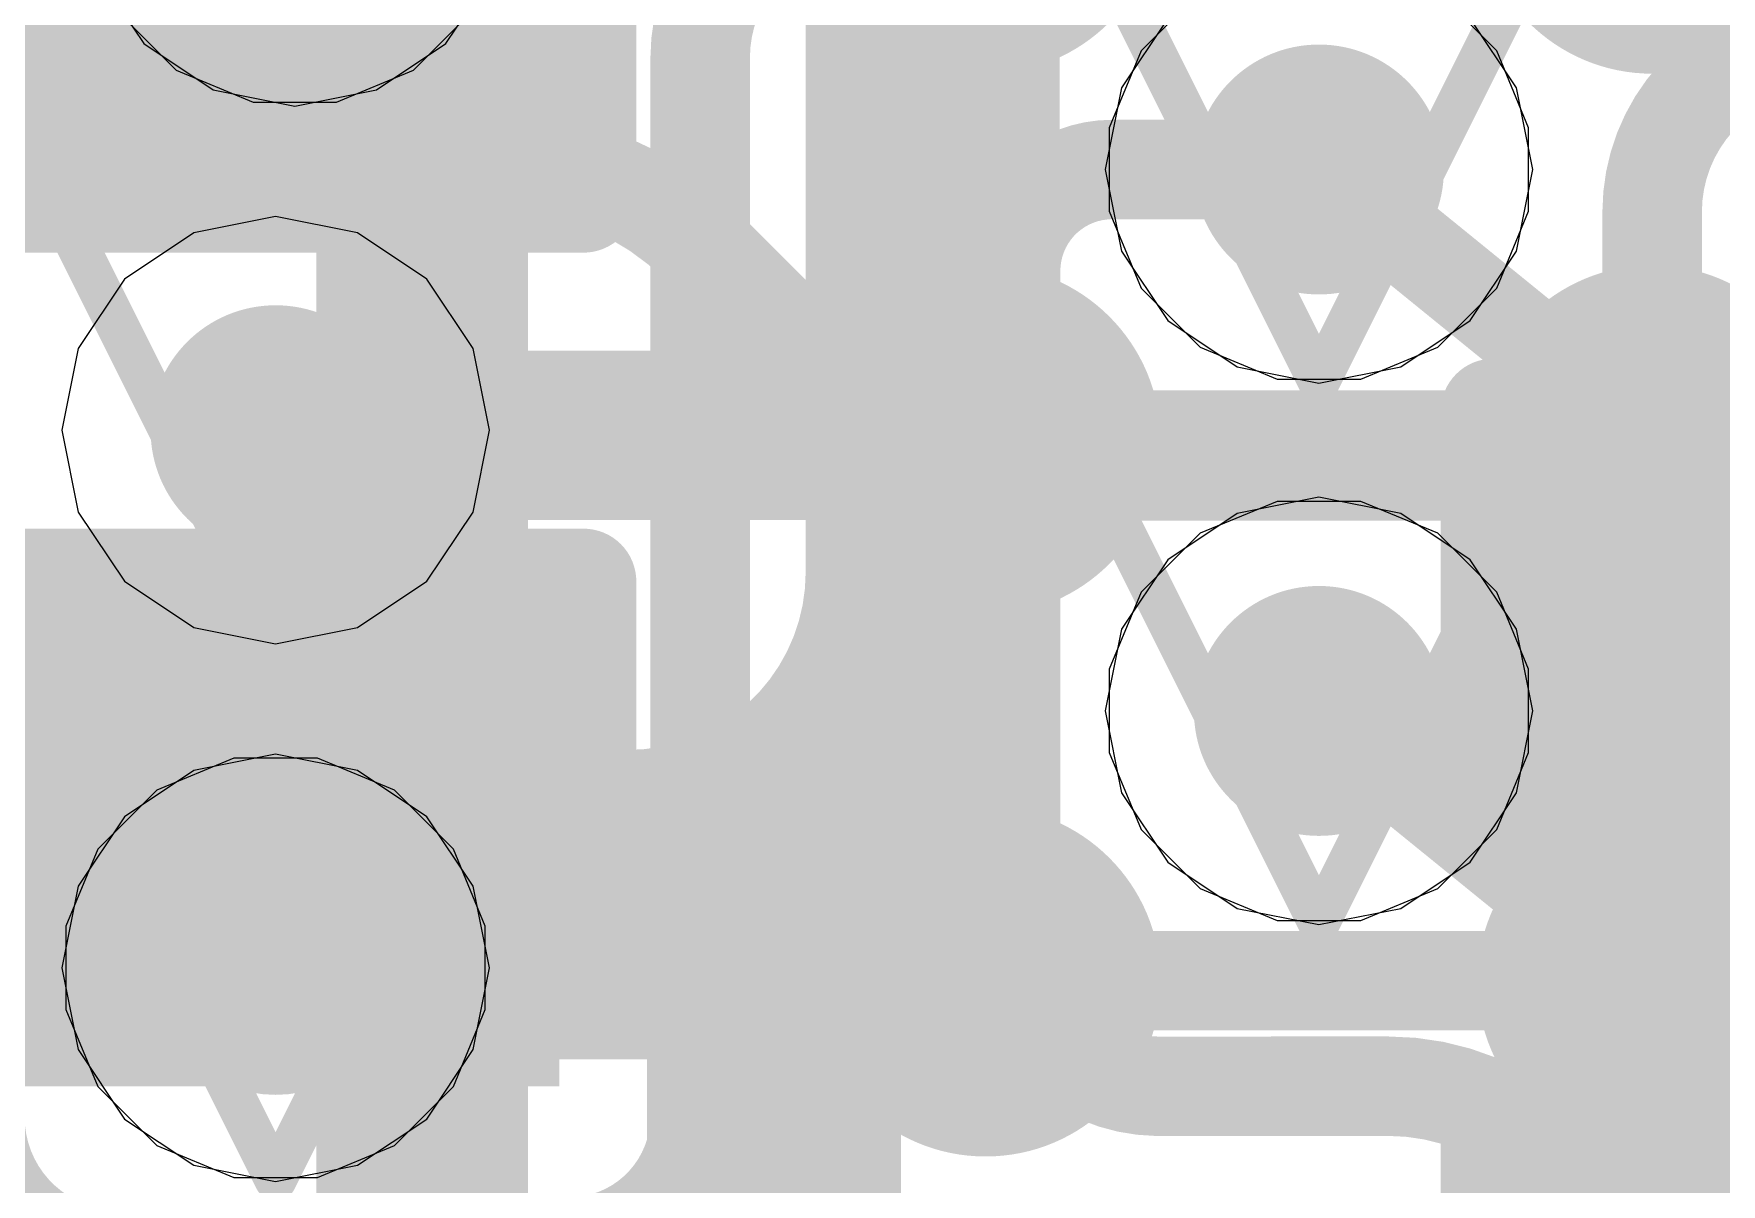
# Model space of a CAD drawing. Header units: inches. Extents: x -6 to 283, y -12 to 154.
# Drawn here: x 68.26 to 70.285, y 12.065 to 13.446 of the extents above; entities that cross this region are included whole.
import ezdxf

# ---------------------------------------------------------------- set-up
doc = ezdxf.new("R2010")
doc.units = ezdxf.units.IN
for name, color, linetype in [('Bottom Layer', 5, 'Continuous'), ('Bottom Overlay', 54, 'Continuous'), ('Bottom Paste', 16, 'Continuous'), ('Bottom Solder', 6, 'Continuous'), ('Drill Drawing', 1, 'Continuous'), ('GND-1', 16, 'Continuous'), ('GND-2', 90, 'Continuous'), ('GND-3', 216, 'Continuous'), ('GND-4', 54, 'Continuous'), ('PWR-1', 156, 'Continuous'), ('PWR-2', 130, 'Continuous'), ('Signal L1', 76, 'Continuous'), ('Signal L2', 6, 'Continuous'), ('Top Layer', 1, 'Continuous'), ('Top Overlay', 2, 'Continuous'), ('Top Paste', 8, 'Continuous'), ('Top Solder', 216, 'Continuous'), ('Via Holes', 16, 'Continuous')]:
    doc.layers.add(name, color=color, linetype=linetype)

# ---------------------------------------------------------------- blocks, each defined once
blk = doc.blocks.new('C___0402_B_23')
at = {"layer": 'Bottom Layer'}
blk.add_hatch(color=5, dxfattribs=at).paths.add_polyline_path([(0.6985, 0.3175), (0.6985, -0.3175), (0.2413, -0.3175), (0.2413, 0.3175)])
at = {"layer": 'Bottom Paste'}
blk.add_hatch(color=16, dxfattribs=at).paths.add_polyline_path([(0.6985, 0.3175), (0.6985, -0.3175), (0.2413, -0.3175), (0.2413, 0.3175)])
at = {"layer": 'Bottom Solder'}
blk.add_hatch(color=6, dxfattribs=at).paths.add_polyline_path([(0.7585, 0.3775), (0.7585, -0.3775), (0.1813, -0.3775), (0.1813, 0.3775)])
at = {"layer": 'Bottom Overlay'}
for points in [[(0.7874, 0.4064, 0.127, 0.127, 0), (0.2794, 0.4064, 0.127, 0.127, 0)], [(0.7874, -0.4064, 0.127, 0.127, 0), (0.7874, 0.4064, 0.127, 0.127, 0)]]:
    blk.add_lwpolyline(points, format="xyseb", dxfattribs=at)
blk.add_lwpolyline([(0.7556, 0.4064, 0.0635, 0.0635, 1), (0.8191, 0.4064, 0.0635, 0.0635, 1)], format="xyseb", close=True, dxfattribs=at)
blk.add_lwpolyline([(0.7556, 0.4064, 0.0635, 0.0635, 1), (0.8191, 0.4064, 0.0635, 0.0635, 1)], format="xyseb", close=True, dxfattribs=at)
blk = doc.blocks.new('C___0402_B_25')
at = {"layer": 'Bottom Layer'}
blk.add_hatch(color=5, dxfattribs=at).paths.add_polyline_path([(0.6985, 0.3175), (0.6985, -0.3175), (0.2413, -0.3175), (0.2413, 0.3175)])
at = {"layer": 'Bottom Paste'}
blk.add_hatch(color=16, dxfattribs=at).paths.add_polyline_path([(0.6985, 0.3175), (0.6985, -0.3175), (0.2413, -0.3175), (0.2413, 0.3175)])
at = {"layer": 'Bottom Solder'}
blk.add_hatch(color=6, dxfattribs=at).paths.add_polyline_path([(0.7585, 0.3775), (0.7585, -0.3775), (0.1813, -0.3775), (0.1813, 0.3775)])
at = {"layer": 'Bottom Overlay'}
for points in [[(0.7874, -0.4064, 0.127, 0.127, 0), (0.7874, 0.4064, 0.127, 0.127, 0)], [(0.7874, -0.4064, 0.127, 0.127, 0), (0.2794, -0.4064, 0.127, 0.127, 0)]]:
    blk.add_lwpolyline(points, format="xyseb", dxfattribs=at)
for points in [[(0.2477, -0.4064, 0.0635, 0.0635, 1), (0.3111, -0.4064, 0.0635, 0.0635, 1)], [(0.7556, -0.4064, 0.0635, 0.0635, 1), (0.8191, -0.4064, 0.0635, 0.0635, 1)], [(0.7556, -0.4064, 0.0635, 0.0635, 1), (0.8191, -0.4064, 0.0635, 0.0635, 1)]]:
    blk.add_lwpolyline(points, format="xyseb", close=True, dxfattribs=at)
blk = doc.blocks.new('200_WFBGA__10_15__51')
at = {"layer": 'Top Layer'}
h = blk.add_hatch(color=1, dxfattribs=at)
edge = h.paths.add_edge_path()
edge.add_arc((-4.4, 4.225), 0.16, 0, 360)
h = blk.add_hatch(color=1, dxfattribs=at)
edge = h.paths.add_edge_path()
edge.add_arc((-3.5999, 4.225), 0.16, 0, 360)
h = blk.add_hatch(color=1, dxfattribs=at)
edge = h.paths.add_edge_path()
edge.add_arc((-4.4, 3.5751), 0.16, 0, 360)
h = blk.add_hatch(color=1, dxfattribs=at)
edge = h.paths.add_edge_path()
edge.add_arc((-3.5999, 3.5751), 0.16, 0, 360)
at = {"layer": 'Top Paste'}
h = blk.add_hatch(color=8, dxfattribs=at)
edge = h.paths.add_edge_path()
edge.add_arc((-4.4, 4.225), 0.16, 0, 360)
h = blk.add_hatch(color=8, dxfattribs=at)
edge = h.paths.add_edge_path()
edge.add_arc((-3.5999, 4.225), 0.16, 0, 360)
h = blk.add_hatch(color=8, dxfattribs=at)
edge = h.paths.add_edge_path()
edge.add_arc((-4.4, 3.5751), 0.16, 0, 360)
h = blk.add_hatch(color=8, dxfattribs=at)
edge = h.paths.add_edge_path()
edge.add_arc((-3.5999, 3.5751), 0.16, 0, 360)
at = {"layer": 'Top Solder'}
h = blk.add_hatch(color=216, dxfattribs=at)
edge = h.paths.add_edge_path()
edge.add_arc((-4.4, 4.875), 0.21, 0, 360)
h = blk.add_hatch(color=216, dxfattribs=at)
edge = h.paths.add_edge_path()
edge.add_arc((-3.5999, 4.875), 0.21, 0, 360)
h = blk.add_hatch(color=216, dxfattribs=at)
edge = h.paths.add_edge_path()
edge.add_arc((-4.4, 4.225), 0.21, 0, 360)
h = blk.add_hatch(color=216, dxfattribs=at)
edge = h.paths.add_edge_path()
edge.add_arc((-3.5999, 4.225), 0.21, 0, 360)
h = blk.add_hatch(color=216, dxfattribs=at)
edge = h.paths.add_edge_path()
edge.add_arc((-4.4, 3.5751), 0.21, 0, 360)
h = blk.add_hatch(color=216, dxfattribs=at)
edge = h.paths.add_edge_path()
edge.add_arc((-3.5999, 3.5751), 0.21, 0, 360)
at = {"layer": 'Top Overlay'}
blk.add_lwpolyline([(-5.0762, -7.5762, 0.254, 0.254, 0), (-5.0762, 7.5762, 0.254, 0.254, 0)], format="xyseb", dxfattribs=at)
blk = doc.blocks.new('C___0402_B_257')
at = {"layer": 'Bottom Layer'}
for points in [[(-0.2413, 0.3175), (-0.2413, -0.3175), (-0.6985, -0.3175), (-0.6985, 0.3175)], [(0.6985, 0.3175), (0.6985, -0.3175), (0.2413, -0.3175), (0.2413, 0.3175)]]:
    blk.add_hatch(color=5, dxfattribs=at).paths.add_polyline_path(points)
at = {"layer": 'Bottom Paste'}
for points in [[(-0.2413, 0.3175), (-0.2413, -0.3175), (-0.6985, -0.3175), (-0.6985, 0.3175)], [(0.6985, 0.3175), (0.6985, -0.3175), (0.2413, -0.3175), (0.2413, 0.3175)]]:
    blk.add_hatch(color=16, dxfattribs=at).paths.add_polyline_path(points)
at = {"layer": 'Bottom Solder'}
for points in [[(-0.1813, 0.3775), (-0.1813, -0.3775), (-0.7585, -0.3775), (-0.7585, 0.3775)], [(0.7585, 0.3775), (0.7585, -0.3775), (0.1813, -0.3775), (0.1813, 0.3775)]]:
    blk.add_hatch(color=6, dxfattribs=at).paths.add_polyline_path(points)
at = {"layer": 'Bottom Overlay'}
for points in [[(-0.7874, -0.4064, 0.127, 0.127, 0), (-0.7874, 0.4064, 0.127, 0.127, 0)], [(-0.7874, 0.4064, 0.127, 0.127, 0), (-0.2794, 0.4064, 0.127, 0.127, 0)], [(0.2794, 0.4064, 0.127, 0.127, 0), (0.7874, 0.4064, 0.127, 0.127, 0)], [(0.7874, -0.4064, 0.127, 0.127, 0), (0.7874, 0.4064, 0.127, 0.127, 0)], [(-0.7874, -0.4064, 0.127, 0.127, 0), (-0.2794, -0.4064, 0.127, 0.127, 0)], [(0.2794, -0.4064, 0.127, 0.127, 0), (0.7874, -0.4064, 0.127, 0.127, 0)]]:
    blk.add_lwpolyline(points, format="xyseb", dxfattribs=at)
for points in [[(-0.8191, 0.4064, 0.0635, 0.0635, 1), (-0.7556, 0.4064, 0.0635, 0.0635, 1)], [(-0.8191, 0.4064, 0.0635, 0.0635, 1), (-0.7556, 0.4064, 0.0635, 0.0635, 1)], [(-0.3112, 0.4064, 0.0635, 0.0635, 1), (-0.2477, 0.4064, 0.0635, 0.0635, 1)], [(0.2477, 0.4064, 0.0635, 0.0635, 1), (0.3111, 0.4064, 0.0635, 0.0635, 1)], [(0.7556, 0.4064, 0.0635, 0.0635, 1), (0.8191, 0.4064, 0.0635, 0.0635, 1)], [(0.7556, 0.4064, 0.0635, 0.0635, 1), (0.8191, 0.4064, 0.0635, 0.0635, 1)], [(-0.8191, -0.4064, 0.0635, 0.0635, 1), (-0.7556, -0.4064, 0.0635, 0.0635, 1)], [(-0.8191, -0.4064, 0.0635, 0.0635, 1), (-0.7556, -0.4064, 0.0635, 0.0635, 1)], [(-0.3112, -0.4064, 0.0635, 0.0635, 1), (-0.2477, -0.4064, 0.0635, 0.0635, 1)], [(0.2477, -0.4064, 0.0635, 0.0635, 1), (0.3111, -0.4064, 0.0635, 0.0635, 1)], [(0.7556, -0.4064, 0.0635, 0.0635, 1), (0.8191, -0.4064, 0.0635, 0.0635, 1)], [(0.7556, -0.4064, 0.0635, 0.0635, 1), (0.8191, -0.4064, 0.0635, 0.0635, 1)]]:
    blk.add_lwpolyline(points, format="xyseb", close=True, dxfattribs=at)
blk = doc.blocks.new('C___0402_B_261')
at = {"layer": 'Bottom Layer'}
blk.add_hatch(color=5, dxfattribs=at).paths.add_polyline_path([(0.6985, 0.3175), (0.6985, -0.3175), (0.2413, -0.3175), (0.2413, 0.3175)])
at = {"layer": 'Bottom Paste'}
blk.add_hatch(color=16, dxfattribs=at).paths.add_polyline_path([(0.6985, 0.3175), (0.6985, -0.3175), (0.2413, -0.3175), (0.2413, 0.3175)])
at = {"layer": 'Bottom Solder'}
blk.add_hatch(color=6, dxfattribs=at).paths.add_polyline_path([(0.7585, 0.3775), (0.7585, -0.3775), (0.1813, -0.3775), (0.1813, 0.3775)])
at = {"layer": 'Bottom Overlay'}
for points in [[(0.7874, 0.4064, 0.127, 0.127, 0), (0.7874, -0.4064, 0.127, 0.127, 0)], [(0.2794, -0.4064, 0.127, 0.127, 0), (0.7874, -0.4064, 0.127, 0.127, 0)]]:
    blk.add_lwpolyline(points, format="xyseb", dxfattribs=at)
for points in [[(0.2477, -0.4064, 0.0635, 0.0635, 1), (0.3111, -0.4064, 0.0635, 0.0635, 1)], [(0.7556, -0.4064, 0.0635, 0.0635, 1), (0.8191, -0.4064, 0.0635, 0.0635, 1)], [(0.7556, -0.4064, 0.0635, 0.0635, 1), (0.8191, -0.4064, 0.0635, 0.0635, 1)]]:
    blk.add_lwpolyline(points, format="xyseb", close=True, dxfattribs=at)

msp = doc.modelspace()

# ---------------------------------------------------------------- hatches: boundary and pattern name
at = {"layer": 'Bottom Layer'}
h = msp.add_hatch(color=5, dxfattribs=at)
edge = h.paths.add_edge_path()
edge.add_arc((69.8018, 13.2832), 0.15, 0, 360)
h = msp.add_hatch(color=5, dxfattribs=at)
edge = h.paths.add_edge_path()
edge.add_arc((68.5498, 12.9702), 0.15, 0, 360)
h = msp.add_hatch(color=5, dxfattribs=at)
edge = h.paths.add_edge_path()
edge.add_arc((69.8018, 12.6332), 0.15, 0, 360)
h = msp.add_hatch(color=5, dxfattribs=at)
edge = h.paths.add_edge_path()
edge.add_arc((68.5498, 12.3247), 0.15, 0, 360)
at = {"layer": 'GND-1'}
h = msp.add_hatch(color=16, dxfattribs=at)
edge = h.paths.add_edge_path()
edge.add_arc((69.8018, 13.2832), 0.15, 0, 360)
h = msp.add_hatch(color=16, dxfattribs=at)
edge = h.paths.add_edge_path()
edge.add_arc((68.5498, 12.9702), 0.15, 0, 360)
h = msp.add_hatch(color=16, dxfattribs=at)
edge = h.paths.add_edge_path()
edge.add_arc((69.8018, 12.6332), 0.15, 0, 360)
h = msp.add_hatch(color=16, dxfattribs=at)
edge = h.paths.add_edge_path()
edge.add_arc((68.5498, 12.3247), 0.15, 0, 360)
at = {"layer": 'GND-2'}
h = msp.add_hatch(color=90, dxfattribs=at)
edge = h.paths.add_edge_path()
edge.add_arc((69.8018, 13.2832), 0.15, 0, 360)
h = msp.add_hatch(color=90, dxfattribs=at)
edge = h.paths.add_edge_path()
edge.add_arc((68.5498, 12.9702), 0.15, 0, 360)
h = msp.add_hatch(color=90, dxfattribs=at)
edge = h.paths.add_edge_path()
edge.add_arc((69.8018, 12.6332), 0.15, 0, 360)
h = msp.add_hatch(color=90, dxfattribs=at)
edge = h.paths.add_edge_path()
edge.add_arc((68.5498, 12.3247), 0.15, 0, 360)
at = {"layer": 'GND-3'}
h = msp.add_hatch(color=216, dxfattribs=at)
edge = h.paths.add_edge_path()
edge.add_arc((69.8018, 13.2832), 0.15, 0, 360)
h = msp.add_hatch(color=216, dxfattribs=at)
edge = h.paths.add_edge_path()
edge.add_arc((68.5498, 12.9702), 0.15, 0, 360)
h = msp.add_hatch(color=216, dxfattribs=at)
edge = h.paths.add_edge_path()
edge.add_arc((69.8018, 12.6332), 0.15, 0, 360)
h = msp.add_hatch(color=216, dxfattribs=at)
edge = h.paths.add_edge_path()
edge.add_arc((68.5498, 12.3247), 0.15, 0, 360)
at = {"layer": 'GND-4'}
h = msp.add_hatch(color=54, dxfattribs=at)
edge = h.paths.add_edge_path()
edge.add_arc((69.8018, 13.2832), 0.15, 0, 360)
h = msp.add_hatch(color=54, dxfattribs=at)
edge = h.paths.add_edge_path()
edge.add_arc((68.5498, 12.9702), 0.15, 0, 360)
h = msp.add_hatch(color=54, dxfattribs=at)
edge = h.paths.add_edge_path()
edge.add_arc((69.8018, 12.6332), 0.15, 0, 360)
h = msp.add_hatch(color=54, dxfattribs=at)
edge = h.paths.add_edge_path()
edge.add_arc((68.5498, 12.3247), 0.15, 0, 360)
at = {"layer": 'PWR-1'}
h = msp.add_hatch(color=156, dxfattribs=at)
edge = h.paths.add_edge_path()
edge.add_arc((69.8018, 13.2832), 0.15, 0, 360)
h = msp.add_hatch(color=156, dxfattribs=at)
edge = h.paths.add_edge_path()
edge.add_arc((68.5498, 12.9702), 0.15, 0, 360)
h = msp.add_hatch(color=156, dxfattribs=at)
edge = h.paths.add_edge_path()
edge.add_arc((69.8018, 12.6332), 0.15, 0, 360)
h = msp.add_hatch(color=156, dxfattribs=at)
edge = h.paths.add_edge_path()
edge.add_arc((68.5498, 12.3247), 0.15, 0, 360)
at = {"layer": 'PWR-2'}
h = msp.add_hatch(color=130, dxfattribs=at)
edge = h.paths.add_edge_path()
edge.add_arc((69.8018, 13.2832), 0.15, 0, 360)
h = msp.add_hatch(color=130, dxfattribs=at)
edge = h.paths.add_edge_path()
edge.add_arc((68.5498, 12.9702), 0.15, 0, 360)
h = msp.add_hatch(color=130, dxfattribs=at)
edge = h.paths.add_edge_path()
edge.add_arc((69.8018, 12.6332), 0.15, 0, 360)
h = msp.add_hatch(color=130, dxfattribs=at)
edge = h.paths.add_edge_path()
edge.add_arc((68.5498, 12.3247), 0.15, 0, 360)
at = {"layer": 'Signal L1'}
h = msp.add_hatch(color=76, dxfattribs=at)
edge = h.paths.add_edge_path()
edge.add_arc((69.8018, 13.2832), 0.15, 0, 360)
h = msp.add_hatch(color=76, dxfattribs=at)
edge = h.paths.add_edge_path()
edge.add_arc((68.5498, 12.9702), 0.15, 0, 360)
h = msp.add_hatch(color=76, dxfattribs=at)
edge = h.paths.add_edge_path()
edge.add_arc((69.8018, 12.6332), 0.15, 0, 360)
h = msp.add_hatch(color=76, dxfattribs=at)
edge = h.paths.add_edge_path()
edge.add_arc((68.5498, 12.3247), 0.15, 0, 360)
at = {"layer": 'Signal L2'}
h = msp.add_hatch(color=6, dxfattribs=at)
edge = h.paths.add_edge_path()
edge.add_arc((69.8018, 13.2832), 0.15, 0, 360)
h = msp.add_hatch(color=6, dxfattribs=at)
edge = h.paths.add_edge_path()
edge.add_arc((68.5498, 12.9702), 0.15, 0, 360)
h = msp.add_hatch(color=6, dxfattribs=at)
edge = h.paths.add_edge_path()
edge.add_arc((69.8018, 12.6332), 0.15, 0, 360)
h = msp.add_hatch(color=6, dxfattribs=at)
edge = h.paths.add_edge_path()
edge.add_arc((68.5498, 12.3247), 0.15, 0, 360)
at = {"layer": 'Top Layer'}
h = msp.add_hatch(color=1, dxfattribs=at)
edge = h.paths.add_edge_path()
edge.add_arc((69.8018, 13.2832), 0.15, 0, 360)
h = msp.add_hatch(color=1, dxfattribs=at)
edge = h.paths.add_edge_path()
edge.add_arc((68.5498, 12.9702), 0.15, 0, 360)
h = msp.add_hatch(color=1, dxfattribs=at)
edge = h.paths.add_edge_path()
edge.add_arc((69.8018, 12.6332), 0.15, 0, 360)
h = msp.add_hatch(color=1, dxfattribs=at)
edge = h.paths.add_edge_path()
edge.add_arc((68.5498, 12.3247), 0.15, 0, 360)
at = {"layer": 'Via Holes'}
h = msp.add_hatch(color=7, dxfattribs=at)
edge = h.paths.add_edge_path()
edge.add_arc((69.8018, 13.2832), 0.075, 0, 360)
h = msp.add_hatch(color=7, dxfattribs=at)
edge = h.paths.add_edge_path()
edge.add_arc((68.5498, 12.9702), 0.075, 0, 360)
h = msp.add_hatch(color=7, dxfattribs=at)
edge = h.paths.add_edge_path()
edge.add_arc((69.8018, 12.6332), 0.075, 0, 360)
h = msp.add_hatch(color=7, dxfattribs=at)
edge = h.paths.add_edge_path()
edge.add_arc((68.5498, 12.3247), 0.075, 0, 360)

# ---------------------------------------------------------------- linework, layer by layer
at = {"layer": 'Bottom Layer'}
for points in [[(69.3383, 12.7998, 0.3048, 0.3048, 0), (69.3383, 15.8116, 0.3048, 0.3048, 0)], [(69.3383, 12.7998, 0.3048, 0.3048, -0.414214), (68.9726, 12.434, 0.3048, 0.3048, 0)], [(68.5128, 12.434, 0.3048, 0.3048, 0), (68.5498, 12.434, 0.3048, 0.3048, 0)], [(68.5498, 12.434, 0.3048, 0.3048, 0), (68.9726, 12.434, 0.3048, 0.3048, 0)], [(68.5498, 12.3247, 0.3048, 0.3048, 0), (68.5498, 12.434, 0.3048, 0.3048, 0)], [(69.1479, 11.89, 0.3048, 0.3048, 0), (69.1479, 12.434, 0.3048, 0.3048, 0)]]:
    msp.add_lwpolyline(points, format="xyseb", dxfattribs=at)
for points in [[(69.2621, 12.7998, 0.1524, 0.1524, 1), (69.4145, 12.7998, 0.1524, 0.1524, 1)], [(69.2621, 12.7998, 0.1524, 0.1524, 1), (69.4145, 12.7998, 0.1524, 0.1524, 1)], [(68.4366, 12.434, 0.1524, 0.1524, 1), (68.589, 12.434, 0.1524, 0.1524, 1)], [(68.4736, 12.434, 0.1524, 0.1524, 1), (68.626, 12.434, 0.1524, 0.1524, 1)], [(68.4736, 12.434, 0.1524, 0.1524, 1), (68.626, 12.434, 0.1524, 0.1524, 1)], [(68.4736, 12.434, 0.1524, 0.1524, 1), (68.626, 12.434, 0.1524, 0.1524, 1)], [(68.8964, 12.434, 0.1524, 0.1524, 1), (69.0488, 12.434, 0.1524, 0.1524, 1)], [(68.8964, 12.434, 0.1524, 0.1524, 1), (69.0488, 12.434, 0.1524, 0.1524, 1)], [(69.0717, 12.434, 0.1524, 0.1524, 1), (69.2241, 12.434, 0.1524, 0.1524, 1)], [(68.4736, 12.3247, 0.1524, 0.1524, 1), (68.626, 12.3247, 0.1524, 0.1524, 1)]]:
    msp.add_lwpolyline(points, format="xyseb", close=True, dxfattribs=at)
at = {"layer": 'Drill Drawing'}
for points in [[(68.3188, 13.8698, 0.0508, 0.0508, 0), (68.5728, 13.3618, 0.0508, 0.0508, 0)], [(68.5728, 13.3618, 0.0508, 0.0508, 0), (68.8268, 13.8698, 0.0508, 0.0508, 0)], [(69.5478, 13.5372, 0.0508, 0.0508, 0), (69.8018, 13.0292, 0.0508, 0.0508, 0)], [(69.8018, 13.0292, 0.0508, 0.0508, 0), (70.0558, 13.5372, 0.0508, 0.0508, 0)], [(68.2958, 13.2242, 0.0508, 0.0508, 0), (68.8038, 13.2242, 0.0508, 0.0508, 0)], [(68.2958, 13.2242, 0.0508, 0.0508, 0), (68.5498, 12.7162, 0.0508, 0.0508, 0)], [(68.5498, 12.7162, 0.0508, 0.0508, 0), (68.8038, 13.2242, 0.0508, 0.0508, 0)], [(69.5478, 12.8872, 0.0508, 0.0508, 0), (70.0558, 12.8872, 0.0508, 0.0508, 0)], [(69.5478, 12.8872, 0.0508, 0.0508, 0), (69.8018, 12.3792, 0.0508, 0.0508, 0)], [(69.8018, 12.3792, 0.0508, 0.0508, 0), (70.0558, 12.8872, 0.0508, 0.0508, 0)], [(68.2958, 12.5787, 0.0508, 0.0508, 0), (68.8038, 12.5787, 0.0508, 0.0508, 0)], [(68.2958, 12.5787, 0.0508, 0.0508, 0), (68.5498, 12.0707, 0.0508, 0.0508, 0)], [(68.5498, 12.0707, 0.0508, 0.0508, 0), (68.8038, 12.5787, 0.0508, 0.0508, 0)]]:
    msp.add_lwpolyline(points, format="xyseb", dxfattribs=at)
for points in [[(68.5601, 13.3618, 0.0254, 0.0254, 1), (68.5855, 13.3618, 0.0254, 0.0254, 1)], [(68.5601, 13.3618, 0.0254, 0.0254, 1), (68.5855, 13.3618, 0.0254, 0.0254, 1)], [(68.2831, 13.2242, 0.0254, 0.0254, 1), (68.3085, 13.2242, 0.0254, 0.0254, 1)], [(68.2831, 13.2242, 0.0254, 0.0254, 1), (68.3085, 13.2242, 0.0254, 0.0254, 1)], [(68.7911, 13.2242, 0.0254, 0.0254, 1), (68.8165, 13.2242, 0.0254, 0.0254, 1)], [(68.7911, 13.2242, 0.0254, 0.0254, 1), (68.8165, 13.2242, 0.0254, 0.0254, 1)], [(69.7891, 13.0292, 0.0254, 0.0254, 1), (69.8145, 13.0292, 0.0254, 0.0254, 1)], [(69.7891, 13.0292, 0.0254, 0.0254, 1), (69.8145, 13.0292, 0.0254, 0.0254, 1)], [(69.5351, 12.8872, 0.0254, 0.0254, 1), (69.5605, 12.8872, 0.0254, 0.0254, 1)], [(69.5351, 12.8872, 0.0254, 0.0254, 1), (69.5605, 12.8872, 0.0254, 0.0254, 1)], [(70.0431, 12.8872, 0.0254, 0.0254, 1), (70.0685, 12.8872, 0.0254, 0.0254, 1)], [(70.0431, 12.8872, 0.0254, 0.0254, 1), (70.0685, 12.8872, 0.0254, 0.0254, 1)], [(68.5371, 12.7162, 0.0254, 0.0254, 1), (68.5625, 12.7162, 0.0254, 0.0254, 1)], [(68.5371, 12.7162, 0.0254, 0.0254, 1), (68.5625, 12.7162, 0.0254, 0.0254, 1)], [(68.2831, 12.5787, 0.0254, 0.0254, 1), (68.3085, 12.5787, 0.0254, 0.0254, 1)], [(68.2831, 12.5787, 0.0254, 0.0254, 1), (68.3085, 12.5787, 0.0254, 0.0254, 1)], [(68.7911, 12.5787, 0.0254, 0.0254, 1), (68.8165, 12.5787, 0.0254, 0.0254, 1)], [(68.7911, 12.5787, 0.0254, 0.0254, 1), (68.8165, 12.5787, 0.0254, 0.0254, 1)], [(69.7891, 12.3792, 0.0254, 0.0254, 1), (69.8145, 12.3792, 0.0254, 0.0254, 1)], [(69.7891, 12.3792, 0.0254, 0.0254, 1), (69.8145, 12.3792, 0.0254, 0.0254, 1)], [(68.5371, 12.0707, 0.0254, 0.0254, 1), (68.5625, 12.0707, 0.0254, 0.0254, 1)], [(68.5371, 12.0707, 0.0254, 0.0254, 1), (68.5625, 12.0707, 0.0254, 0.0254, 1)]]:
    msp.add_lwpolyline(points, format="xyseb", close=True, dxfattribs=at)
at = {"layer": 'GND-1'}
for p, q in [((69.6593, 13.4965), (69.5885, 13.4257)), ((70.0151, 13.4257), (69.9444, 13.4965)), ((68.3595, 13.4733), (68.4303, 13.4025)), ((68.7154, 13.4025), (68.7861, 13.4733)), ((69.5885, 13.4257), (69.5502, 13.3332)), ((70.0534, 13.3332), (70.0151, 13.4257)), ((68.4303, 13.4025), (68.5228, 13.3642)), ((68.6229, 13.3642), (68.7154, 13.4025)), ((68.5228, 13.3642), (68.6229, 13.3642)), ((69.5502, 13.3332), (69.5502, 13.2331)), ((70.0534, 13.2331), (70.0534, 13.3332)), ((69.5502, 13.2331), (69.5885, 13.1407)), ((70.0151, 13.1407), (70.0534, 13.2331)), ((69.5885, 13.1407), (69.6593, 13.0699)), ((69.9444, 13.0699), (70.0151, 13.1407)), ((69.6593, 13.0699), (69.7518, 13.0316)), ((69.8519, 13.0316), (69.9444, 13.0699)), ((69.7518, 13.0316), (69.8519, 13.0316)), ((69.7518, 12.8848), (69.6593, 12.8465)), ((69.8519, 12.8848), (69.7518, 12.8848)), ((69.9444, 12.8465), (69.8519, 12.8848)), ((69.6593, 12.8465), (69.5885, 12.7757)), ((70.0151, 12.7757), (69.9444, 12.8465)), ((69.5885, 12.7757), (69.5502, 12.6832)), ((70.0534, 12.6832), (70.0151, 12.7757)), ((69.5502, 12.6832), (69.5502, 12.5831)), ((70.0534, 12.5831), (70.0534, 12.6832)), ((68.4998, 12.5763), (68.4073, 12.538)), ((68.5999, 12.5763), (68.4998, 12.5763)), ((68.6924, 12.538), (68.5999, 12.5763)), ((69.5502, 12.5831), (69.5885, 12.4907)), ((70.0151, 12.4907), (70.0534, 12.5831)), ((68.4073, 12.538), (68.3365, 12.4673)), ((68.7631, 12.4673), (68.6924, 12.538)), ((69.5885, 12.4907), (69.6593, 12.4199)), ((69.9444, 12.4199), (70.0151, 12.4907)), ((68.3365, 12.4673), (68.2982, 12.3748)), ((68.8014, 12.3748), (68.7631, 12.4673)), ((69.6593, 12.4199), (69.7518, 12.3816)), ((69.8519, 12.3816), (69.9444, 12.4199)), ((68.2982, 12.3748), (68.2982, 12.2747)), ((68.8014, 12.2747), (68.8014, 12.3748)), ((69.7518, 12.3816), (69.8519, 12.3816)), ((68.2982, 12.2747), (68.3365, 12.1822)), ((68.7631, 12.1822), (68.8014, 12.2747)), ((68.3365, 12.1822), (68.4073, 12.1114)), ((68.6924, 12.1114), (68.7631, 12.1822)), ((68.4073, 12.1114), (68.4998, 12.0731)), ((68.5999, 12.0731), (68.6924, 12.1114)), ((68.4998, 12.0731), (68.5999, 12.0731))]:
    msp.add_line(p, q, dxfattribs=at)
at = {"layer": 'GND-2'}
for p, q in [((69.6593, 13.4965), (69.5885, 13.4257)), ((70.0151, 13.4257), (69.9444, 13.4965)), ((68.3595, 13.4733), (68.4303, 13.4025)), ((68.7154, 13.4025), (68.7861, 13.4733)), ((69.5885, 13.4257), (69.5502, 13.3332)), ((70.0534, 13.3332), (70.0151, 13.4257)), ((68.4303, 13.4025), (68.5228, 13.3642)), ((68.6229, 13.3642), (68.7154, 13.4025)), ((68.5228, 13.3642), (68.6229, 13.3642)), ((69.5502, 13.3332), (69.5502, 13.2331)), ((70.0534, 13.2331), (70.0534, 13.3332)), ((69.5502, 13.2331), (69.5885, 13.1407)), ((70.0151, 13.1407), (70.0534, 13.2331)), ((69.5885, 13.1407), (69.6593, 13.0699)), ((69.9444, 13.0699), (70.0151, 13.1407)), ((69.6593, 13.0699), (69.7518, 13.0316)), ((69.8519, 13.0316), (69.9444, 13.0699)), ((69.7518, 13.0316), (69.8519, 13.0316)), ((69.7518, 12.8848), (69.6593, 12.8465)), ((69.8519, 12.8848), (69.7518, 12.8848)), ((69.9444, 12.8465), (69.8519, 12.8848)), ((69.6593, 12.8465), (69.5885, 12.7757)), ((70.0151, 12.7757), (69.9444, 12.8465)), ((69.5885, 12.7757), (69.5502, 12.6832)), ((70.0534, 12.6832), (70.0151, 12.7757)), ((69.5502, 12.6832), (69.5502, 12.5831)), ((70.0534, 12.5831), (70.0534, 12.6832)), ((68.4998, 12.5763), (68.4073, 12.538)), ((68.5999, 12.5763), (68.4998, 12.5763)), ((68.6924, 12.538), (68.5999, 12.5763)), ((69.5502, 12.5831), (69.5885, 12.4907)), ((70.0151, 12.4907), (70.0534, 12.5831)), ((68.4073, 12.538), (68.3365, 12.4673)), ((68.7631, 12.4673), (68.6924, 12.538)), ((69.5885, 12.4907), (69.6593, 12.4199)), ((69.9444, 12.4199), (70.0151, 12.4907)), ((68.3365, 12.4673), (68.2982, 12.3748)), ((68.8014, 12.3748), (68.7631, 12.4673)), ((69.6593, 12.4199), (69.7518, 12.3816)), ((69.8519, 12.3816), (69.9444, 12.4199)), ((68.2982, 12.3748), (68.2982, 12.2747)), ((68.8014, 12.2747), (68.8014, 12.3748)), ((69.7518, 12.3816), (69.8519, 12.3816)), ((68.2982, 12.2747), (68.3365, 12.1822)), ((68.7631, 12.1822), (68.8014, 12.2747)), ((68.3365, 12.1822), (68.4073, 12.1114)), ((68.6924, 12.1114), (68.7631, 12.1822)), ((68.4073, 12.1114), (68.4998, 12.0731)), ((68.5999, 12.0731), (68.6924, 12.1114)), ((68.4998, 12.0731), (68.5999, 12.0731))]:
    msp.add_line(p, q, dxfattribs=at)
at = {"layer": 'GND-3'}
for p, q in [((69.6593, 13.4965), (69.5885, 13.4257)), ((70.0151, 13.4257), (69.9444, 13.4965)), ((68.3595, 13.4733), (68.4303, 13.4025)), ((68.7154, 13.4025), (68.7861, 13.4733)), ((69.5885, 13.4257), (69.5502, 13.3332)), ((70.0534, 13.3332), (70.0151, 13.4257)), ((68.4303, 13.4025), (68.5228, 13.3642)), ((68.6229, 13.3642), (68.7154, 13.4025)), ((68.5228, 13.3642), (68.6229, 13.3642)), ((69.5502, 13.3332), (69.5502, 13.2331)), ((70.0534, 13.2331), (70.0534, 13.3332)), ((69.5502, 13.2331), (69.5885, 13.1407)), ((70.0151, 13.1407), (70.0534, 13.2331)), ((69.5885, 13.1407), (69.6593, 13.0699)), ((69.9444, 13.0699), (70.0151, 13.1407)), ((69.6593, 13.0699), (69.7518, 13.0316)), ((69.8519, 13.0316), (69.9444, 13.0699)), ((69.7518, 13.0316), (69.8519, 13.0316)), ((69.7518, 12.8848), (69.6593, 12.8465)), ((69.8519, 12.8848), (69.7518, 12.8848)), ((69.9444, 12.8465), (69.8519, 12.8848)), ((69.6593, 12.8465), (69.5885, 12.7757)), ((70.0151, 12.7757), (69.9444, 12.8465)), ((69.5885, 12.7757), (69.5502, 12.6832)), ((70.0534, 12.6832), (70.0151, 12.7757)), ((69.5502, 12.6832), (69.5502, 12.5831)), ((70.0534, 12.5831), (70.0534, 12.6832)), ((68.4998, 12.5763), (68.4073, 12.538)), ((68.5999, 12.5763), (68.4998, 12.5763)), ((68.6924, 12.538), (68.5999, 12.5763)), ((69.5502, 12.5831), (69.5885, 12.4907)), ((70.0151, 12.4907), (70.0534, 12.5831)), ((68.4073, 12.538), (68.3365, 12.4673)), ((68.7631, 12.4673), (68.6924, 12.538)), ((69.5885, 12.4907), (69.6593, 12.4199)), ((69.9444, 12.4199), (70.0151, 12.4907)), ((68.3365, 12.4673), (68.2982, 12.3748)), ((68.8014, 12.3748), (68.7631, 12.4673)), ((69.6593, 12.4199), (69.7518, 12.3816)), ((69.8519, 12.3816), (69.9444, 12.4199)), ((68.2982, 12.3748), (68.2982, 12.2747)), ((68.8014, 12.2747), (68.8014, 12.3748)), ((69.7518, 12.3816), (69.8519, 12.3816)), ((68.2982, 12.2747), (68.3365, 12.1822)), ((68.7631, 12.1822), (68.8014, 12.2747)), ((68.3365, 12.1822), (68.4073, 12.1114)), ((68.6924, 12.1114), (68.7631, 12.1822)), ((68.4073, 12.1114), (68.4998, 12.0731)), ((68.5999, 12.0731), (68.6924, 12.1114)), ((68.4998, 12.0731), (68.5999, 12.0731))]:
    msp.add_line(p, q, dxfattribs=at)
at = {"layer": 'GND-4'}
for p, q in [((69.6593, 13.4965), (69.5885, 13.4257)), ((70.0151, 13.4257), (69.9444, 13.4965)), ((68.3595, 13.4733), (68.4303, 13.4025)), ((68.7154, 13.4025), (68.7861, 13.4733)), ((69.5885, 13.4257), (69.5502, 13.3332)), ((70.0534, 13.3332), (70.0151, 13.4257)), ((68.4303, 13.4025), (68.5228, 13.3642)), ((68.6229, 13.3642), (68.7154, 13.4025)), ((68.5228, 13.3642), (68.6229, 13.3642)), ((69.5502, 13.3332), (69.5502, 13.2331)), ((70.0534, 13.2331), (70.0534, 13.3332)), ((69.5502, 13.2331), (69.5885, 13.1407)), ((70.0151, 13.1407), (70.0534, 13.2331)), ((69.5885, 13.1407), (69.6593, 13.0699)), ((69.9444, 13.0699), (70.0151, 13.1407)), ((69.6593, 13.0699), (69.7518, 13.0316)), ((69.8519, 13.0316), (69.9444, 13.0699)), ((69.7518, 13.0316), (69.8519, 13.0316)), ((69.7518, 12.8848), (69.6593, 12.8465)), ((69.8519, 12.8848), (69.7518, 12.8848)), ((69.9444, 12.8465), (69.8519, 12.8848)), ((69.6593, 12.8465), (69.5885, 12.7757)), ((70.0151, 12.7757), (69.9444, 12.8465)), ((69.5885, 12.7757), (69.5502, 12.6832)), ((70.0534, 12.6832), (70.0151, 12.7757)), ((69.5502, 12.6832), (69.5502, 12.5831)), ((70.0534, 12.5831), (70.0534, 12.6832)), ((68.4998, 12.5763), (68.4073, 12.538)), ((68.5999, 12.5763), (68.4998, 12.5763)), ((68.6924, 12.538), (68.5999, 12.5763)), ((69.5502, 12.5831), (69.5885, 12.4907)), ((70.0151, 12.4907), (70.0534, 12.5831)), ((68.4073, 12.538), (68.3365, 12.4673)), ((68.7631, 12.4673), (68.6924, 12.538)), ((69.5885, 12.4907), (69.6593, 12.4199)), ((69.9444, 12.4199), (70.0151, 12.4907)), ((68.3365, 12.4673), (68.2982, 12.3748)), ((68.8014, 12.3748), (68.7631, 12.4673)), ((69.6593, 12.4199), (69.7518, 12.3816)), ((69.8519, 12.3816), (69.9444, 12.4199)), ((68.2982, 12.3748), (68.2982, 12.2747)), ((68.8014, 12.2747), (68.8014, 12.3748)), ((69.7518, 12.3816), (69.8519, 12.3816)), ((68.2982, 12.2747), (68.3365, 12.1822)), ((68.7631, 12.1822), (68.8014, 12.2747)), ((68.3365, 12.1822), (68.4073, 12.1114)), ((68.6924, 12.1114), (68.7631, 12.1822)), ((68.4073, 12.1114), (68.4998, 12.0731)), ((68.5999, 12.0731), (68.6924, 12.1114)), ((68.4998, 12.0731), (68.5999, 12.0731))]:
    msp.add_line(p, q, dxfattribs=at)
at = {"layer": 'PWR-1'}
for p, q in [((68.3358, 13.5176), (68.3915, 13.4344)), ((68.7542, 13.4344), (68.8098, 13.5176)), ((69.6204, 13.4646), (69.5648, 13.3814)), ((70.0388, 13.3814), (69.9832, 13.4646)), ((68.3915, 13.4344), (68.4747, 13.3788)), ((68.671, 13.3788), (68.7542, 13.4344)), ((68.4747, 13.3788), (68.5728, 13.3593)), ((68.5728, 13.3593), (68.671, 13.3788)), ((69.5648, 13.3814), (69.5453, 13.2832)), ((70.0584, 13.2832), (70.0388, 13.3814)), ((69.5453, 13.2832), (69.5648, 13.185)), ((70.0388, 13.185), (70.0584, 13.2832)), ((68.5498, 13.2267), (68.4517, 13.2072)), ((68.648, 13.2072), (68.5498, 13.2267)), ((68.4517, 13.2072), (68.3685, 13.1516)), ((68.7312, 13.1516), (68.648, 13.2072)), ((69.5648, 13.185), (69.6204, 13.1018)), ((69.9832, 13.1018), (70.0388, 13.185)), ((68.3685, 13.1516), (68.3128, 13.0683)), ((68.7868, 13.0683), (68.7312, 13.1516)), ((69.6204, 13.1018), (69.7037, 13.0462)), ((69.9, 13.0462), (69.9832, 13.1018)), ((68.3128, 13.0683), (68.2933, 12.9702)), ((68.8064, 12.9702), (68.7868, 13.0683)), ((69.7037, 13.0462), (69.8018, 13.0267)), ((69.8018, 13.0267), (69.9, 13.0462)), ((68.2933, 12.9702), (68.3128, 12.872)), ((68.7868, 12.872), (68.8064, 12.9702)), ((69.8018, 12.8897), (69.7037, 12.8702)), ((69.9, 12.8702), (69.8018, 12.8897)), ((68.3128, 12.872), (68.3685, 12.7888)), ((68.7312, 12.7888), (68.7868, 12.872)), ((69.7037, 12.8702), (69.6204, 12.8146)), ((69.9832, 12.8146), (69.9, 12.8702)), ((69.6204, 12.8146), (69.5648, 12.7314)), ((70.0388, 12.7314), (69.9832, 12.8146)), ((68.3685, 12.7888), (68.4517, 12.7332)), ((68.648, 12.7332), (68.7312, 12.7888)), ((68.4517, 12.7332), (68.5498, 12.7136)), ((68.5498, 12.7136), (68.648, 12.7332)), ((69.5648, 12.7314), (69.5453, 12.6332)), ((70.0584, 12.6332), (70.0388, 12.7314)), ((69.5453, 12.6332), (69.5648, 12.535)), ((70.0388, 12.535), (70.0584, 12.6332)), ((68.5498, 12.5813), (68.4517, 12.5617)), ((68.648, 12.5617), (68.5498, 12.5813)), ((68.4517, 12.5617), (68.3685, 12.5061)), ((68.7312, 12.5061), (68.648, 12.5617)), ((69.5648, 12.535), (69.6204, 12.4518)), ((69.9832, 12.4518), (70.0388, 12.535)), ((68.3685, 12.5061), (68.3128, 12.4229)), ((68.7868, 12.4229), (68.7312, 12.5061)), ((69.6204, 12.4518), (69.7037, 12.3962)), ((69.9, 12.3962), (69.9832, 12.4518)), ((68.3128, 12.4229), (68.2933, 12.3247)), ((68.8064, 12.3247), (68.7868, 12.4229)), ((69.7037, 12.3962), (69.8018, 12.3767)), ((69.8018, 12.3767), (69.9, 12.3962)), ((68.2933, 12.3247), (68.3128, 12.2266)), ((68.7868, 12.2266), (68.8064, 12.3247)), ((68.3128, 12.2266), (68.3685, 12.1433)), ((68.7312, 12.1433), (68.7868, 12.2266)), ((68.3685, 12.1433), (68.4517, 12.0877)), ((68.648, 12.0877), (68.7312, 12.1433)), ((68.4517, 12.0877), (68.5498, 12.0682)), ((68.5498, 12.0682), (68.648, 12.0877))]:
    msp.add_line(p, q, dxfattribs=at)
at = {"layer": 'PWR-2'}
for p, q in [((69.6204, 13.4646), (69.5648, 13.3814)), ((70.0388, 13.3814), (69.9832, 13.4646)), ((69.5648, 13.3814), (69.5453, 13.2832)), ((70.0584, 13.2832), (70.0388, 13.3814)), ((69.5453, 13.2832), (69.5648, 13.185)), ((70.0388, 13.185), (70.0584, 13.2832)), ((68.5498, 13.2267), (68.4517, 13.2072)), ((68.648, 13.2072), (68.5498, 13.2267)), ((68.4517, 13.2072), (68.3685, 13.1516)), ((68.7312, 13.1516), (68.648, 13.2072)), ((69.5648, 13.185), (69.6204, 13.1018)), ((69.9832, 13.1018), (70.0388, 13.185)), ((68.3685, 13.1516), (68.3128, 13.0683)), ((68.7868, 13.0683), (68.7312, 13.1516)), ((69.6204, 13.1018), (69.7037, 13.0462)), ((69.9, 13.0462), (69.9832, 13.1018)), ((68.3128, 13.0683), (68.2933, 12.9702)), ((68.8064, 12.9702), (68.7868, 13.0683)), ((69.7037, 13.0462), (69.8018, 13.0267)), ((69.8018, 13.0267), (69.9, 13.0462)), ((68.2933, 12.9702), (68.3128, 12.872)), ((68.7868, 12.872), (68.8064, 12.9702)), ((69.8018, 12.8897), (69.7037, 12.8702)), ((69.9, 12.8702), (69.8018, 12.8897)), ((68.3128, 12.872), (68.3685, 12.7888)), ((68.7312, 12.7888), (68.7868, 12.872)), ((69.7037, 12.8702), (69.6204, 12.8146)), ((69.9832, 12.8146), (69.9, 12.8702)), ((69.6204, 12.8146), (69.5648, 12.7314)), ((70.0388, 12.7314), (69.9832, 12.8146)), ((68.3685, 12.7888), (68.4517, 12.7332)), ((68.648, 12.7332), (68.7312, 12.7888)), ((68.4517, 12.7332), (68.5498, 12.7136)), ((68.5498, 12.7136), (68.648, 12.7332)), ((69.5648, 12.7314), (69.5453, 12.6332)), ((70.0584, 12.6332), (70.0388, 12.7314)), ((69.5453, 12.6332), (69.5648, 12.535)), ((70.0388, 12.535), (70.0584, 12.6332)), ((68.5498, 12.5813), (68.4517, 12.5617)), ((68.648, 12.5617), (68.5498, 12.5813)), ((68.4517, 12.5617), (68.3685, 12.5061)), ((68.7312, 12.5061), (68.648, 12.5617)), ((69.5648, 12.535), (69.6204, 12.4518)), ((69.9832, 12.4518), (70.0388, 12.535)), ((68.3685, 12.5061), (68.3128, 12.4229)), ((68.7868, 12.4229), (68.7312, 12.5061)), ((69.6204, 12.4518), (69.7037, 12.3962)), ((69.9, 12.3962), (69.9832, 12.4518)), ((68.3128, 12.4229), (68.2933, 12.3247)), ((68.8064, 12.3247), (68.7868, 12.4229)), ((69.7037, 12.3962), (69.8018, 12.3767)), ((69.8018, 12.3767), (69.9, 12.3962)), ((68.2933, 12.3247), (68.3128, 12.2266)), ((68.7868, 12.2266), (68.8064, 12.3247)), ((68.3128, 12.2266), (68.3685, 12.1433)), ((68.7312, 12.1433), (68.7868, 12.2266)), ((68.3685, 12.1433), (68.4517, 12.0877)), ((68.648, 12.0877), (68.7312, 12.1433)), ((68.4517, 12.0877), (68.5498, 12.0682)), ((68.5498, 12.0682), (68.648, 12.0877))]:
    msp.add_line(p, q, dxfattribs=at)
at = {"layer": 'Signal L1'}
for points in [[(69.0593, 13.4173, 0.1194, 0.1194, -0.414214), (69.254, 13.612, 0.1194, 0.1194, 0)], [(70.2017, 13.2325, 0.1194, 0.1194, -0.414214), (70.405, 13.4359, 0.1194, 0.1194, 0)], [(69.0593, 12.1467, 0.1194, 0.1194, 0), (69.0593, 13.4173, 0.1194, 0.1194, 0)], [(69.4318, 13.1613, 0.1194, 0.1194, -0.414214), (69.5536, 13.2832, 0.1194, 0.1194, 0)], [(69.5536, 13.2832, 0.1194, 0.1194, 0), (69.8018, 13.2832, 0.1194, 0.1194, 0)], [(70.2017, 12.8013, 0.1194, 0.1194, 0), (70.2017, 13.2325, 0.1194, 0.1194, 0)], [(69.4318, 13.1613, 0.1194, 0.1194, 0), (69.4318, 12.7682, 0.1194, 0.1194, 0)], [(70.2017, 12.8013, 0.1194, 0.1194, -0.414214), (70.0335, 12.6332, 0.1194, 0.1194, 0)], [(69.4318, 12.3627, 0.1194, 0.1194, 0), (69.4318, 12.7682, 0.1194, 0.1194, 0)], [(69.8018, 12.6332, 0.1194, 0.1194, 0), (70.0335, 12.6332, 0.1194, 0.1194, 0)], [(69.4318, 12.3614, 0.1194, 0.1194, 0), (69.4318, 12.3627, 0.1194, 0.1194, 0)], [(69.6074, 12.1826, 0.1194, 0.1194, -0.410042), (69.4318, 12.3614, 0.1194, 0.1194, 0)], [(69.6074, 12.1826, 0.1194, 0.1194, 0), (69.6085, 12.1826, 0.1194, 0.1194, 0)], [(69.6085, 12.1826, 0.1194, 0.1194, 0), (69.8847, 12.1827, 0.1194, 0.1194, 0)], [(69.8847, 12.1827, 0.1194, 0.1194, -0.414095), (70.1668, 11.9012, 0.1194, 0.1194, 0)], [(68.2392, 11.9895, 0.1194, 0.1194, -0.414214), (68.0597, 12.169, 0.1194, 0.1194, 0)], [(69.0593, 12.1467, 0.1194, 0.1194, -0.414214), (68.9021, 11.9895, 0.1194, 0.1194, 0)]]:
    msp.add_lwpolyline(points, format="xyseb", dxfattribs=at)
for points in [[(69.0294, 13.4173, 0.0597, 0.0597, 1), (69.0891, 13.4173, 0.0597, 0.0597, 1)], [(69.0294, 13.4173, 0.0597, 0.0597, 1), (69.0891, 13.4173, 0.0597, 0.0597, 1)], [(69.5238, 13.2832, 0.0597, 0.0597, 1), (69.5835, 13.2832, 0.0597, 0.0597, 1)], [(69.5238, 13.2832, 0.0597, 0.0597, 1), (69.5835, 13.2832, 0.0597, 0.0597, 1)], [(69.772, 13.2832, 0.0597, 0.0597, 1), (69.8317, 13.2832, 0.0597, 0.0597, 1)], [(70.1718, 13.2325, 0.0597, 0.0597, 1), (70.2315, 13.2325, 0.0597, 0.0597, 1)], [(70.1718, 13.2325, 0.0597, 0.0597, 1), (70.2315, 13.2325, 0.0597, 0.0597, 1)], [(69.4019, 13.1613, 0.0597, 0.0597, 1), (69.4616, 13.1613, 0.0597, 0.0597, 1)], [(69.4019, 13.1613, 0.0597, 0.0597, 1), (69.4616, 13.1613, 0.0597, 0.0597, 1)], [(70.1718, 12.8013, 0.0597, 0.0597, 1), (70.2315, 12.8013, 0.0597, 0.0597, 1)], [(70.1718, 12.8013, 0.0597, 0.0597, 1), (70.2315, 12.8013, 0.0597, 0.0597, 1)], [(69.4019, 12.7682, 0.0597, 0.0597, 1), (69.4616, 12.7682, 0.0597, 0.0597, 1)], [(69.4019, 12.7682, 0.0597, 0.0597, 1), (69.4616, 12.7682, 0.0597, 0.0597, 1)], [(69.772, 12.6332, 0.0597, 0.0597, 1), (69.8317, 12.6332, 0.0597, 0.0597, 1)], [(70.0037, 12.6332, 0.0597, 0.0597, 1), (70.0634, 12.6332, 0.0597, 0.0597, 1)], [(70.0037, 12.6332, 0.0597, 0.0597, 1), (70.0634, 12.6332, 0.0597, 0.0597, 1)], [(69.4019, 12.3627, 0.0597, 0.0597, 1), (69.4616, 12.3627, 0.0597, 0.0597, 1)], [(69.4019, 12.3627, 0.0597, 0.0597, 1), (69.4616, 12.3627, 0.0597, 0.0597, 1)], [(69.4019, 12.3614, 0.0597, 0.0597, 1), (69.4616, 12.3614, 0.0597, 0.0597, 1)], [(69.4019, 12.3614, 0.0597, 0.0597, 1), (69.4616, 12.3614, 0.0597, 0.0597, 1)], [(69.5775, 12.1826, 0.0597, 0.0597, 1), (69.6372, 12.1826, 0.0597, 0.0597, 1)], [(69.5775, 12.1826, 0.0597, 0.0597, 1), (69.6372, 12.1826, 0.0597, 0.0597, 1)], [(69.5786, 12.1826, 0.0597, 0.0597, 1), (69.6383, 12.1826, 0.0597, 0.0597, 1)], [(69.5786, 12.1826, 0.0597, 0.0597, 1), (69.6383, 12.1826, 0.0597, 0.0597, 1)], [(69.8549, 12.1827, 0.0597, 0.0597, 1), (69.9146, 12.1827, 0.0597, 0.0597, 1)], [(69.8549, 12.1827, 0.0597, 0.0597, 1), (69.9146, 12.1827, 0.0597, 0.0597, 1)], [(69.0294, 12.1467, 0.0597, 0.0597, 1), (69.0891, 12.1467, 0.0597, 0.0597, 1)], [(69.0294, 12.1467, 0.0597, 0.0597, 1), (69.0891, 12.1467, 0.0597, 0.0597, 1)]]:
    msp.add_lwpolyline(points, format="xyseb", close=True, dxfattribs=at)
at = {"layer": 'Signal L2'}
for points in [[(68.3837, 13.2929, 0.1194, 0.1194, -0.401186), (68.1569, 13.5292, 0.1194, 0.1194, 0)], [(68.3837, 13.2929, 0.1194, 0.1194, 0), (68.3867, 13.2929, 0.1194, 0.1194, 0)], [(68.3867, 13.2929, 0.1194, 0.1194, 0), (68.8183, 13.2929, 0.1194, 0.1194, 0)], [(68.8183, 13.2929, 0.1194, 0.1194, -0.198912), (69.0593, 13.1931, 0.1194, 0.1194, 0)], [(69.0593, 13.1931, 0.1194, 0.1194, 0), (69.1766, 13.0757, 0.1194, 0.1194, 0)], [(69.4601, 12.9583, 0.1194, 0.1194, -0.198912), (69.1766, 13.0757, 0.1194, 0.1194, 0)], [(69.4601, 12.9583, 0.1194, 0.1194, 0), (73.2753, 12.9583, 0.1194, 0.1194, 0)], [(68.0187, 12.6475, 0.1194, 0.1194, 0), (68.6721, 12.6475, 0.1194, 0.1194, 0)], [(68.6721, 12.6475, 0.1194, 0.1194, -0.198568), (68.9189, 12.5454, 0.1194, 0.1194, 0)], [(68.9189, 12.5454, 0.1194, 0.1194, -0.000331), (68.9192, 12.5451, 0.1194, 0.1194, 0)], [(68.9192, 12.5451, 0.1194, 0.1194, 0), (69.0263, 12.438, 0.1194, 0.1194, 0)], [(69.3364, 12.3095, 0.1194, 0.1194, -0.198912), (69.0263, 12.438, 0.1194, 0.1194, 0)], [(69.3364, 12.3095, 0.1194, 0.1194, 0), (72.4462, 12.3095, 0.1194, 0.1194, 0)]]:
    msp.add_lwpolyline(points, format="xyseb", dxfattribs=at)
for points in [[(68.3539, 13.2929, 0.0597, 0.0597, 1), (68.4136, 13.2929, 0.0597, 0.0597, 1)], [(68.3539, 13.2929, 0.0597, 0.0597, 1), (68.4136, 13.2929, 0.0597, 0.0597, 1)], [(68.3568, 13.2929, 0.0597, 0.0597, 1), (68.4165, 13.2929, 0.0597, 0.0597, 1)], [(68.3568, 13.2929, 0.0597, 0.0597, 1), (68.4165, 13.2929, 0.0597, 0.0597, 1)], [(68.7885, 13.2929, 0.0597, 0.0597, 1), (68.8482, 13.2929, 0.0597, 0.0597, 1)], [(68.7885, 13.2929, 0.0597, 0.0597, 1), (68.8482, 13.2929, 0.0597, 0.0597, 1)], [(69.0294, 13.1931, 0.0597, 0.0597, 1), (69.0891, 13.1931, 0.0597, 0.0597, 1)], [(69.0294, 13.1931, 0.0597, 0.0597, 1), (69.0891, 13.1931, 0.0597, 0.0597, 1)], [(69.1468, 13.0757, 0.0597, 0.0597, 1), (69.2065, 13.0757, 0.0597, 0.0597, 1)], [(69.1468, 13.0757, 0.0597, 0.0597, 1), (69.2065, 13.0757, 0.0597, 0.0597, 1)], [(69.4302, 12.9583, 0.0597, 0.0597, 1), (69.4899, 12.9583, 0.0597, 0.0597, 1)], [(69.4302, 12.9583, 0.0597, 0.0597, 1), (69.4899, 12.9583, 0.0597, 0.0597, 1)], [(68.6422, 12.6475, 0.0597, 0.0597, 1), (68.7019, 12.6475, 0.0597, 0.0597, 1)], [(68.6422, 12.6475, 0.0597, 0.0597, 1), (68.7019, 12.6475, 0.0597, 0.0597, 1)], [(68.8891, 12.5454, 0.0597, 0.0597, 1), (68.9488, 12.5454, 0.0597, 0.0597, 1)], [(68.8891, 12.5454, 0.0597, 0.0597, 1), (68.9488, 12.5454, 0.0597, 0.0597, 1)], [(68.8894, 12.5451, 0.0597, 0.0597, 1), (68.9491, 12.5451, 0.0597, 0.0597, 1)], [(68.8894, 12.5451, 0.0597, 0.0597, 1), (68.9491, 12.5451, 0.0597, 0.0597, 1)], [(68.9965, 12.438, 0.0597, 0.0597, 1), (69.0562, 12.438, 0.0597, 0.0597, 1)], [(68.9965, 12.438, 0.0597, 0.0597, 1), (69.0562, 12.438, 0.0597, 0.0597, 1)], [(69.3066, 12.3095, 0.0597, 0.0597, 1), (69.3663, 12.3095, 0.0597, 0.0597, 1)], [(69.3066, 12.3095, 0.0597, 0.0597, 1), (69.3663, 12.3095, 0.0597, 0.0597, 1)]]:
    msp.add_lwpolyline(points, format="xyseb", close=True, dxfattribs=at)
at = {"layer": 'Top Layer'}
for points in [[(69.8018, 13.2832, 0.1067, 0.1067, 0), (70.2018, 12.9582, 0.1067, 0.1067, 0)], [(68.5498, 12.9702, 0.2032, 0.2032, 0), (68.5558, 12.9642, 0.2032, 0.2032, 0)], [(68.5558, 12.9642, 0.2032, 0.2032, 0), (69.3959, 12.9642, 0.2032, 0.2032, 0)], [(69.3959, 12.9642, 0.2032, 0.2032, 0), (69.4018, 12.9582, 0.2032, 0.2032, 0)], [(69.8018, 12.6332, 0.1067, 0.1067, 0), (70.2018, 12.3082, 0.1067, 0.1067, 0)], [(68.5498, 12.3247, 0.2032, 0.2032, 0), (68.5581, 12.3165, 0.2032, 0.2032, 0)], [(68.5581, 12.3165, 0.2032, 0.2032, 0), (69.3936, 12.3165, 0.2032, 0.2032, 0)], [(69.3936, 12.3165, 0.2032, 0.2032, 0), (69.4018, 12.3082, 0.2032, 0.2032, 0)], [(68.3598, 11.981, 0.1067, 0.1067, -0.414214), (68.1953, 12.1455, 0.1067, 0.1067, 0)]]:
    msp.add_lwpolyline(points, format="xyseb", dxfattribs=at)
for points in [[(69.7752, 13.2832, 0.0533, 0.0533, 1), (69.8285, 13.2832, 0.0533, 0.0533, 1)], [(68.499, 12.9702, 0.1016, 0.1016, 1), (68.6006, 12.9702, 0.1016, 0.1016, 1)], [(68.505, 12.9642, 0.1016, 0.1016, 1), (68.6066, 12.9642, 0.1016, 0.1016, 1)], [(68.505, 12.9642, 0.1016, 0.1016, 1), (68.6066, 12.9642, 0.1016, 0.1016, 1)], [(69.3451, 12.9642, 0.1016, 0.1016, 1), (69.4467, 12.9642, 0.1016, 0.1016, 1)], [(69.3451, 12.9642, 0.1016, 0.1016, 1), (69.4467, 12.9642, 0.1016, 0.1016, 1)], [(69.351, 12.9582, 0.1016, 0.1016, 1), (69.4526, 12.9582, 0.1016, 0.1016, 1)], [(70.1752, 12.9582, 0.0533, 0.0533, 1), (70.2285, 12.9582, 0.0533, 0.0533, 1)], [(69.7752, 12.6332, 0.0533, 0.0533, 1), (69.8285, 12.6332, 0.0533, 0.0533, 1)], [(68.499, 12.3247, 0.1016, 0.1016, 1), (68.6006, 12.3247, 0.1016, 0.1016, 1)], [(68.5073, 12.3165, 0.1016, 0.1016, 1), (68.6089, 12.3165, 0.1016, 0.1016, 1)], [(68.5073, 12.3165, 0.1016, 0.1016, 1), (68.6089, 12.3165, 0.1016, 0.1016, 1)], [(69.3428, 12.3165, 0.1016, 0.1016, 1), (69.4444, 12.3165, 0.1016, 0.1016, 1)], [(69.3428, 12.3165, 0.1016, 0.1016, 1), (69.4444, 12.3165, 0.1016, 0.1016, 1)], [(69.351, 12.3082, 0.1016, 0.1016, 1), (69.4526, 12.3082, 0.1016, 0.1016, 1)], [(70.1752, 12.3082, 0.0533, 0.0533, 1), (70.2285, 12.3082, 0.0533, 0.0533, 1)]]:
    msp.add_lwpolyline(points, format="xyseb", close=True, dxfattribs=at)

# ---------------------------------------------------------------- block references
for name, p in [('200_WFBGA__10_15__51', (73.8018, 8.7332)), ('C___0402_B_257', (70.7988, 11.7355))]:
    msp.add_blockref(name, p)
for name, p, rotation in [('C___0402_B_23', (68.5128, 14.0342), 270), ('C___0402_B_25', (70.4178, 13.2722), 270), ('C___0402_B_261', (68.5128, 12.0012), 90)]:
    msp.add_blockref(name, p, dxfattribs=dict(rotation=rotation))

doc.saveas('drawing.dxf')
